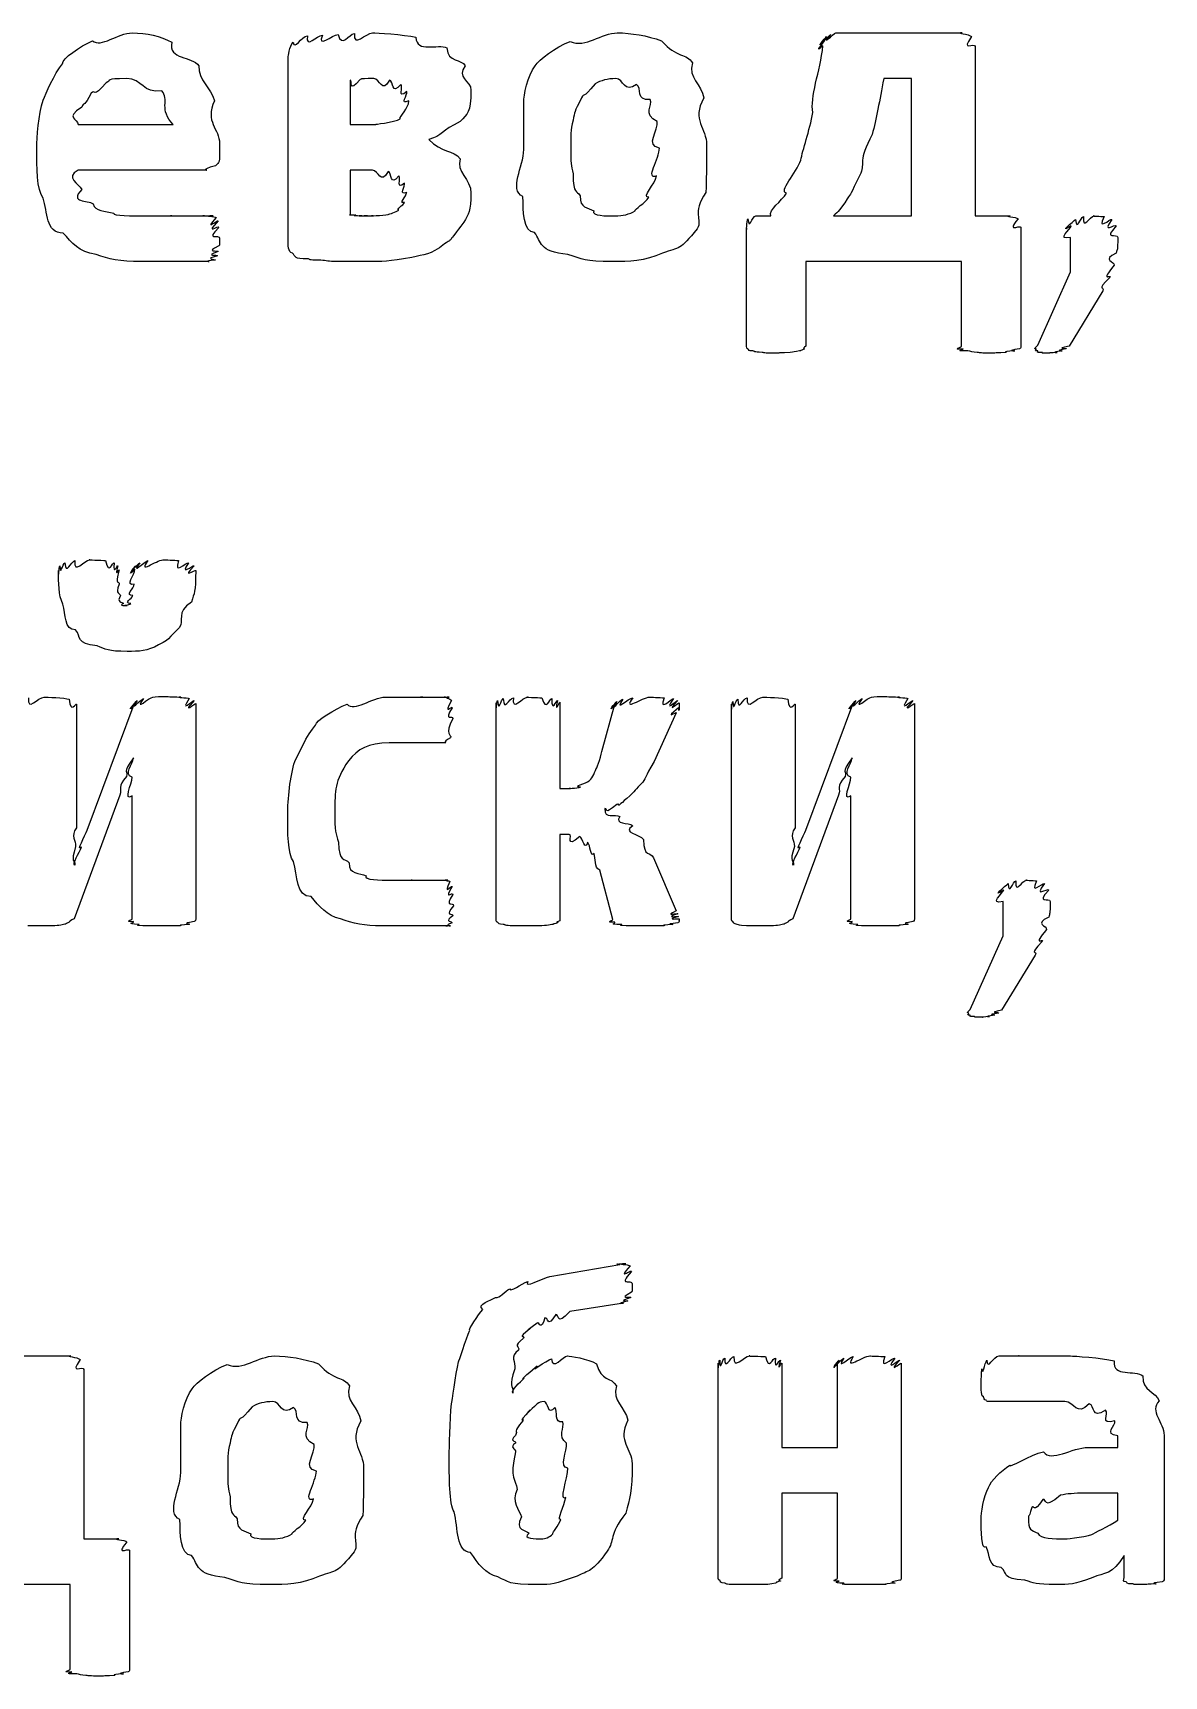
# Model space of a CAD drawing. Header units: millimetres. Extents: x 25 to 190, y 204 to 253.
# Drawn here: x 58.4 to 67.12, y 203.63 to 216.3 of the extents above; entities that cross this region are included whole.
import ezdxf

# ---------------------------------------------------------------- set-up
doc = ezdxf.new("R2010")
doc.units = ezdxf.units.MM
doc.layers.get('0').update_dxf_attribs({"linetype": 'CONTINUOUS'})

msp = doc.modelspace()

# ---------------------------------------------------------------- linework, layer by layer
at = {"color": 0}
for p, q in [((64.5915, 216.303), (65.5669, 216.303)), ((60.3663, 214.72), (60.3663, 216.12)), ((65.6664, 216.198), (65.6664, 214.891)), ((65.1757, 215.95), (64.9609, 215.95)), ((65.1757, 214.891), (65.1757, 215.95)), ((60.8461, 215.938), (60.8461, 215.597)), ((61.298, 215.779), (61.298, 215.779)), ((58.747, 215.597), (59.4801, 215.597)), ((60.8461, 215.597), (61.0443, 215.597)), ((59.8385, 215.448), (59.8385, 215.387)), ((63.2312, 215.415), (63.2312, 215.415)), ((63.5953, 215.437), (63.5953, 215.437)), ((59.7337, 215.244), (58.747, 215.244)), ((61.0168, 215.244), (60.8461, 215.244)), ((60.8461, 215.244), (60.8461, 214.902)), ((61.2814, 215.073), (61.2814, 215.073)), ((61.7774, 215.068), (61.7774, 215.068)), ((63.9741, 214.891), (64.0898, 214.891)), ((64.5749, 214.891), (65.1757, 214.891)), ((65.6664, 214.891), (65.9363, 214.891)), ((63.9025, 213.894), (63.9025, 214.798)), ((66.0192, 214.798), (66.0192, 213.894)), ((66.4023, 214.461), (66.4023, 214.726)), ((66.766, 214.726), (66.766, 214.726)), ((65.5616, 214.539), (64.3601, 214.539)), ((64.3601, 214.539), (64.3601, 213.888)), ((65.5616, 213.888), (65.5616, 214.539)), ((66.1487, 213.894), (66.4023, 214.461)), ((66.6503, 214.313), (66.391, 213.888)), ((59.654, 212.156), (59.654, 212.156)), ((61.9718, 209.46), (61.9718, 211.136)), ((62.4625, 211.142), (62.4625, 210.475)), ((58.7333, 211.125), (58.7333, 210.172)), ((58.8162, 210.155), (59.1799, 211.125)), ((59.654, 211.13), (59.654, 209.471)), ((62.7874, 210.761), (62.8869, 211.125)), ((63.3607, 211.059), (63.1899, 210.684)), ((63.7868, 209.471), (63.7868, 211.125)), ((64.2772, 211.125), (64.2772, 210.172)), ((64.3601, 210.155), (64.7238, 211.125)), ((65.1979, 211.13), (65.1979, 209.471)), ((59.0695, 210.425), (58.7167, 209.471)), ((59.1633, 209.471), (59.1633, 210.42)), ((62.4625, 210.475), (62.545, 210.475)), ((64.6134, 210.425), (64.2606, 209.471)), ((64.7072, 209.471), (64.7072, 210.42)), ((62.5341, 210.122), (62.4625, 210.122)), ((62.4625, 210.122), (62.4625, 209.455)), ((63.1843, 209.94), (63.3607, 209.532)), ((62.8703, 209.466), (62.7712, 209.846)), ((61.6423, 209.571), (61.6423, 209.571)), ((65.8813, 209.339), (65.8813, 209.604)), ((66.245, 209.604), (66.245, 209.604)), ((63.3829, 209.46), (63.3829, 209.46)), ((65.6276, 208.771), (65.8813, 209.339)), ((66.1293, 209.19), (65.8703, 208.766)), ((62.3866, 206.711), (62.9267, 206.805)), ((62.9543, 206.507), (62.5408, 206.441)), ((57.7162, 206.099), (58.692, 206.099)), ((58.7911, 205.995), (58.7911, 204.688)), ((63.6845, 204.391), (63.6845, 206.044)), ((64.1752, 206.044), (64.1752, 205.394)), ((64.6053, 205.394), (64.6053, 206.044)), ((65.0956, 206.044), (65.0956, 204.391)), ((66.766, 205.394), (66.766, 205.482)), ((67.1241, 205.487), (67.1241, 204.391)), ((64.1752, 205.394), (64.6053, 205.394)), ((66.5399, 205.394), (66.766, 205.394)), ((60.5854, 205.212), (60.5854, 205.212)), ((60.9494, 205.234), (60.9494, 205.234)), ((62.5242, 205.234), (62.5242, 205.234)), ((63.0206, 205.267), (63.0206, 205.267)), ((64.6053, 205.041), (64.1752, 205.041)), ((64.1752, 205.041), (64.1752, 204.385)), ((64.6053, 204.385), (64.6053, 205.041)), ((66.766, 205.041), (66.5289, 205.041)), ((66.766, 204.832), (66.766, 205.041)), ((58.7911, 204.688), (59.0613, 204.688)), ((59.1439, 204.595), (59.1439, 203.691)), ((66.8154, 204.391), (66.8154, 204.561)), ((58.6863, 204.336), (57.4848, 204.336)), ((58.6863, 203.685), (58.6863, 204.336))]:
    msp.add_line(p, q, dxfattribs=at)
for points in [[(58.626, 216.065), (58.6218, 216.104), (58.765, 216.201), (58.8574, 216.242)], [(58.8574, 216.242), (58.9234, 216.184), (59.0518, 216.303), (59.1661, 216.303)], [(59.1661, 216.303), (59.2723, 216.303), (59.3838, 216.277), (59.4692, 216.231)], [(59.4692, 216.231), (59.4416, 216.093), (59.6237, 216.126), (59.6787, 216.049)], [(60.3663, 216.12), (60.3663, 216.111), (60.3786, 216.204), (60.4051, 216.231)], [(60.4051, 216.231), (60.4174, 216.166), (60.4668, 216.276), (60.5151, 216.28)], [(60.5151, 216.28), (60.5014, 216.173), (60.5896, 216.286), (60.6309, 216.286)], [(60.6309, 216.286), (60.5825, 216.177), (60.7109, 216.291), (60.7522, 216.291)], [(60.7522, 216.291), (60.7811, 216.181), (60.8348, 216.297), (60.8789, 216.297)], [(60.8789, 216.297), (60.8693, 216.184), (60.9685, 216.303), (61.0168, 216.303)], [(61.0168, 216.303), (61.0457, 216.303), (61.2567, 216.291), (61.353, 216.269)], [(61.353, 216.269), (61.3544, 216.144), (61.5266, 216.222), (61.5901, 216.187)], [(62.2723, 216.049), (62.3051, 216.096), (62.4237, 216.192), (62.5422, 216.236)], [(62.5422, 216.236), (62.6607, 216.184), (62.7849, 216.303), (62.9059, 216.303)], [(62.9059, 216.303), (63.0135, 216.303), (63.1335, 216.282), (63.2478, 216.242)], [(63.2478, 216.242), (63.3635, 216.107), (63.4436, 216.148), (63.4848, 216.071)], [(64.4151, 215.69), (64.3901, 215.802), (64.4701, 216.005), (64.4924, 216.203)], [(64.4924, 216.203), (64.4165, 216.133), (64.4991, 216.231), (64.5033, 216.242)], [(64.5033, 216.242), (64.4232, 216.159), (64.5114, 216.267), (64.5199, 216.275)], [(64.5199, 216.275), (64.4426, 216.173), (64.5418, 216.287), (64.5527, 216.291)], [(64.5527, 216.291), (64.4645, 216.184), (64.5763, 216.303), (64.5915, 216.303)], [(65.5669, 216.303), (65.5119, 216.303), (65.6195, 216.293), (65.6389, 216.275)], [(65.6389, 216.275), (65.5479, 216.151), (65.6664, 216.233), (65.6664, 216.198)], [(61.5901, 216.187), (61.601, 216.071), (61.703, 216.104), (61.7333, 216.049)], [(58.4771, 215.784), (58.4962, 215.831), (58.5625, 215.988), (58.626, 216.065)], [(59.122, 215.95), (58.9485, 215.95), (59.0091, 215.938), (58.9622, 215.917)], [(59.3919, 215.856), (59.2459, 215.831), (59.2434, 215.95), (59.122, 215.95)], [(59.6787, 216.049), (59.6692, 215.938), (59.774, 215.881), (59.8001, 215.779)], [(61.0277, 215.95), (60.8873, 215.95), (60.9561, 215.947), (60.923, 215.944)], [(61.1491, 215.938), (61.0898, 215.831), (61.0747, 215.95), (61.0277, 215.95)], [(61.7333, 216.049), (61.6589, 215.961), (61.7774, 215.93), (61.7774, 215.862)], [(62.1841, 215.768), (62.1841, 215.82), (62.2131, 215.972), (62.2723, 216.049)], [(62.895, 215.95), (62.8304, 215.95), (62.7793, 215.936), (62.7352, 215.911)], [(63.0548, 215.906), (62.9557, 215.831), (62.9571, 215.95), (62.895, 215.95)], [(63.4848, 216.071), (63.4478, 215.956), (63.5579, 215.907), (63.573, 215.801)], [(64.9609, 215.95), (64.9305, 215.78), (64.9016, 215.637), (64.8727, 215.52)], [(58.8465, 215.839), (58.7939, 215.729), (58.7925, 215.773), (58.7745, 215.729)], [(58.9622, 215.917), (58.8574, 215.791), (58.8793, 215.872), (58.8465, 215.839)], [(59.4801, 215.597), (59.3672, 215.707), (59.454, 215.792), (59.3919, 215.856)], [(60.923, 215.944), (60.8252, 215.828), (60.8679, 215.941), (60.8461, 215.938)], [(61.2373, 215.906), (61.16, 215.817), (61.1851, 215.93), (61.1491, 215.938)], [(61.2814, 215.85), (61.2041, 215.787), (61.2592, 215.89), (61.2373, 215.906)], [(61.298, 215.779), (61.2221, 215.743), (61.2923, 215.828), (61.2814, 215.85)], [(61.7774, 215.862), (61.7774, 215.677), (61.7499, 215.685), (61.6948, 215.619)], [(62.7352, 215.911), (62.6276, 215.78), (62.6593, 215.848), (62.6304, 215.801)], [(63.1596, 215.79), (63.0439, 215.776), (63.0989, 215.879), (63.0548, 215.906)], [(58.4274, 215.415), (58.4274, 215.494), (58.444, 215.674), (58.4771, 215.784)], [(58.7745, 215.729), (58.6398, 215.644), (58.747, 215.644), (58.747, 215.597)], [(59.8001, 215.779), (59.72, 215.615), (59.8385, 215.565), (59.8385, 215.448)], [(61.2316, 215.641), (61.2221, 215.659), (61.298, 215.719), (61.298, 215.779)], [(62.1841, 215.404), (62.1841, 215.482), (62.1841, 215.658), (62.1841, 215.768)], [(62.6304, 215.801), (62.5697, 215.685), (62.5782, 215.696), (62.5644, 215.63)], [(63.2146, 215.619), (63.095, 215.677), (63.1843, 215.742), (63.1596, 215.79)], [(63.573, 215.801), (63.4767, 215.626), (63.5953, 215.572), (63.5953, 215.437)], [(61.0443, 215.597), (61.0168, 215.597), (61.1875, 215.611), (61.2316, 215.641)], [(61.6948, 215.619), (61.5488, 215.549), (61.5583, 215.51), (61.4521, 215.481)], [(62.5644, 215.63), (62.5436, 215.555), (62.5479, 215.499), (62.5479, 215.426)], [(63.2312, 215.415), (63.1169, 215.432), (63.2259, 215.555), (63.2146, 215.619)], [(64.3213, 215.321), (64.335, 215.398), (64.389, 215.547), (64.4151, 215.69)], [(61.4521, 215.481), (61.5488, 215.376), (61.6398, 215.405), (61.6948, 215.332)], [(64.8727, 215.52), (64.758, 215.31), (64.8173, 215.302), (64.7845, 215.222)], [(58.4771, 215.029), (58.4274, 215.092), (58.4274, 215.267), (58.4274, 215.415)], [(59.8385, 215.387), (59.8385, 215.288), (59.8276, 215.299), (59.8054, 215.277)], [(61.6948, 215.332), (61.6589, 215.233), (61.7774, 215.174), (61.7774, 215.068)], [(62.1785, 215.04), (62.0656, 215.097), (62.1841, 215.267), (62.1841, 215.404)], [(62.5479, 215.426), (62.5436, 215.291), (62.5531, 215.283), (62.5644, 215.217)], [(63.2093, 215.2), (63.1169, 215.163), (63.2312, 215.338), (63.2312, 215.415)], [(63.5953, 215.437), (63.5953, 215.24), (63.5924, 215.184), (63.5896, 215.073)], [(64.2112, 215.068), (64.1477, 215.079), (64.2881, 215.222), (64.3213, 215.321)], [(58.747, 215.244), (58.6398, 215.189), (58.7555, 215.139), (58.7745, 215.095)], [(59.8054, 215.277), (59.6759, 215.244), (59.7588, 215.244), (59.7337, 215.244)], [(61.1382, 215.233), (61.0828, 215.126), (61.0637, 215.244), (61.0168, 215.244)], [(61.2207, 215.2), (61.1491, 215.112), (61.171, 215.225), (61.1382, 215.233)], [(61.2648, 215.145), (61.1932, 215.082), (61.2429, 215.185), (61.2207, 215.2)], [(62.5644, 215.217), (62.5658, 215.046), (62.5934, 215.097), (62.6195, 215.046)], [(63.1486, 215.035), (63.0908, 215.035), (63.1984, 215.137), (63.2093, 215.2)], [(64.7845, 215.222), (64.692, 215.03), (64.7153, 215.074), (64.6797, 215.024)], [(58.7745, 215.095), (58.6768, 214.986), (58.8215, 215.018), (58.8627, 214.985)], [(61.2814, 215.073), (61.2112, 215.041), (61.2757, 215.126), (61.2648, 215.145)], [(61.2648, 214.996), (61.2112, 214.982), (61.2814, 215.043), (61.2814, 215.073)], [(61.7774, 215.068), (61.7774, 214.924), (61.7583, 214.908), (61.7224, 214.842)], [(63.5896, 215.073), (63.4739, 214.905), (63.5674, 214.872), (63.5233, 214.792)], [(64.0898, 214.891), (64.0704, 214.942), (64.1738, 215.001), (64.2112, 215.068)], [(58.6313, 214.759), (58.4962, 214.759), (58.5128, 214.922), (58.4771, 215.029)], [(58.8627, 214.985), (58.8754, 214.924), (58.9566, 214.931), (59.0229, 214.913)], [(61.1382, 214.902), (61.1491, 214.905), (61.1988, 214.92), (61.2207, 214.936)], [(61.2207, 214.936), (61.1932, 214.938), (61.2567, 214.974), (61.2648, 214.996)], [(62.2667, 214.764), (62.1799, 214.766), (62.1785, 214.933), (62.1785, 215.04)], [(62.6195, 215.046), (62.6166, 214.946), (62.6801, 214.959), (62.7242, 214.93)], [(63.0439, 214.93), (63.0357, 214.942), (63.1225, 214.991), (63.1486, 215.035)], [(64.6797, 215.024), (64.6218, 214.931), (64.6105, 214.931), (64.5749, 214.891)], [(59.0229, 214.913), (59.0077, 214.891), (59.1689, 214.891), (59.2653, 214.891)], [(59.2653, 214.891), (59.2984, 214.891), (59.4099, 214.891), (59.4692, 214.891)], [(59.4692, 214.891), (59.4155, 214.891), (59.5768, 214.891), (59.618, 214.891)], [(59.618, 214.891), (59.618, 214.891), (59.6967, 214.891), (59.7228, 214.891)], [(59.7228, 214.891), (59.6731, 214.891), (59.774, 214.891), (59.7888, 214.891)], [(59.7888, 214.891), (59.6981, 214.891), (59.8068, 214.887), (59.811, 214.88)], [(59.811, 214.88), (59.709, 214.762), (59.8234, 214.866), (59.8276, 214.853)], [(59.8276, 214.853), (59.7172, 214.737), (59.8329, 214.825), (59.8329, 214.803)], [(60.8461, 214.902), (60.8182, 214.898), (60.875, 214.9), (60.8902, 214.897)], [(60.8902, 214.897), (60.8471, 214.894), (60.9191, 214.894), (60.9342, 214.891)], [(60.9342, 214.891), (60.8764, 214.891), (60.9632, 214.891), (60.9783, 214.891)], [(60.9783, 214.891), (60.9064, 214.891), (61.0073, 214.891), (61.0224, 214.891)], [(61.0224, 214.891), (60.9646, 214.891), (61.105, 214.894), (61.1382, 214.902)], [(61.7224, 214.842), (61.5901, 214.673), (61.6398, 214.72), (61.5735, 214.676)], [(62.7242, 214.93), (62.7048, 214.891), (62.8234, 214.891), (62.8897, 214.891)], [(62.8897, 214.891), (62.9476, 214.891), (62.9998, 214.904), (63.0439, 214.93)], [(63.9025, 214.798), (63.9025, 214.748), (63.905, 214.858), (63.9135, 214.869)], [(63.9135, 214.869), (63.9202, 214.773), (63.9438, 214.891), (63.9741, 214.891)], [(65.9363, 214.891), (65.8756, 214.891), (65.986, 214.883), (65.997, 214.869)], [(65.997, 214.869), (65.9007, 214.748), (66.0192, 214.834), (66.0192, 214.798)], [(66.4023, 214.726), (66.2876, 214.7), (66.4034, 214.792), (66.4076, 214.814)], [(66.4076, 214.814), (66.2989, 214.744), (66.4256, 214.853), (66.4408, 214.864)], [(66.4408, 214.864), (66.4489, 214.766), (66.4792, 214.882), (66.5014, 214.886)], [(66.5014, 214.886), (66.493, 214.773), (66.5508, 214.891), (66.584, 214.891)], [(66.584, 214.891), (66.5565, 214.891), (66.639, 214.889), (66.6612, 214.886)], [(66.6612, 214.886), (66.6034, 214.766), (66.7067, 214.875), (66.7219, 214.864)], [(66.7219, 214.864), (66.6337, 214.744), (66.7466, 214.836), (66.7551, 214.814)], [(66.7551, 214.814), (66.6475, 214.7), (66.766, 214.762), (66.766, 214.726)], [(58.885, 214.594), (58.7498, 214.612), (58.7005, 214.685), (58.6313, 214.759)], [(59.8329, 214.803), (59.72, 214.693), (59.8385, 214.753), (59.8385, 214.72)], [(59.8385, 214.72), (59.8385, 214.638), (59.8357, 214.678), (59.8329, 214.66)], [(60.3994, 214.605), (60.3663, 214.607), (60.3663, 214.668), (60.3663, 214.72)], [(62.5256, 214.594), (62.297, 214.616), (62.3245, 214.69), (62.2667, 214.764)], [(63.5233, 214.792), (63.3857, 214.627), (63.3885, 214.649), (63.2534, 214.605)], [(66.766, 214.726), (66.766, 214.618), (66.7618, 214.641), (66.7551, 214.605)], [(59.2321, 214.539), (59.067, 214.539), (58.9841, 214.556), (58.885, 214.594)], [(59.8219, 214.583), (59.7062, 214.556), (59.8124, 214.561), (59.8054, 214.55)], [(59.8276, 214.616), (59.7133, 214.579), (59.8248, 214.594), (59.8219, 214.583)], [(59.8329, 214.66), (59.7172, 214.605), (59.8304, 214.629), (59.8276, 214.616)], [(60.5151, 214.561), (60.4132, 214.556), (60.4241, 214.579), (60.3994, 214.605)], [(60.6199, 214.55), (60.5014, 214.55), (60.5511, 214.556), (60.5151, 214.561)], [(61.3198, 214.571), (61.1382, 214.539), (61.1022, 214.539), (60.9671, 214.539)], [(61.5735, 214.676), (61.4578, 214.585), (61.4218, 214.596), (61.3198, 214.571)], [(62.8731, 214.539), (62.647, 214.539), (62.6428, 214.556), (62.5256, 214.594)], [(63.2534, 214.605), (63.1169, 214.539), (62.9941, 214.539), (62.8731, 214.539)], [(66.7551, 214.605), (66.6365, 214.55), (66.7452, 214.54), (66.7385, 214.511)], [(59.4473, 214.539), (59.2762, 214.539), (59.3094, 214.539), (59.2321, 214.539)], [(59.6237, 214.539), (59.5256, 214.539), (59.5133, 214.539), (59.4473, 214.539)], [(59.7503, 214.539), (59.629, 214.539), (59.6745, 214.539), (59.6237, 214.539)], [(59.8054, 214.55), (59.6953, 214.539), (59.7835, 214.539), (59.7503, 214.539)], [(60.73, 214.539), (60.6887, 214.541), (60.6559, 214.545), (60.6199, 214.55)], [(60.8461, 214.539), (60.766, 214.539), (60.7702, 214.539), (60.73, 214.539)], [(60.9671, 214.539), (60.8432, 214.539), (60.8859, 214.539), (60.8461, 214.539)], [(66.7385, 214.511), (66.6228, 214.37), (66.7191, 214.448), (66.7053, 214.417)], [(66.7053, 214.417), (66.5925, 214.307), (66.6722, 214.35), (66.6503, 214.313)], [(63.9135, 213.866), (63.9025, 213.863), (63.9025, 213.882), (63.9025, 213.894)], [(63.9519, 213.85), (63.9163, 213.848), (63.9202, 213.859), (63.9135, 213.866)], [(64.0235, 213.838), (63.9533, 213.841), (63.9699, 213.847), (63.9519, 213.85)], [(64.1396, 213.833), (64.0126, 213.833), (64.0524, 213.836), (64.0235, 213.838)], [(64.2387, 213.838), (64.1008, 213.833), (64.1794, 213.833), (64.1396, 213.833)], [(64.3103, 213.85), (64.2729, 213.841), (64.2676, 213.843), (64.2387, 213.838)], [(64.3488, 213.866), (64.3103, 213.848), (64.3283, 213.854), (64.3103, 213.85)], [(64.3601, 213.888), (64.3241, 213.859), (64.3558, 213.87), (64.3488, 213.866)], [(65.5726, 213.866), (65.4787, 213.859), (65.5616, 213.877), (65.5616, 213.888)], [(65.611, 213.85), (65.4925, 213.848), (65.5796, 213.859), (65.5726, 213.866)], [(65.683, 213.838), (65.647, 213.841), (65.629, 213.847), (65.611, 213.85)], [(65.7874, 213.833), (65.7063, 213.833), (65.7119, 213.836), (65.683, 213.838)], [(65.8978, 213.838), (65.7902, 213.833), (65.8315, 213.833), (65.7874, 213.833)], [(65.9694, 213.85), (65.8495, 213.841), (65.9268, 213.843), (65.8978, 213.838)], [(66.0079, 213.866), (65.8869, 213.848), (65.9874, 213.854), (65.9694, 213.85)], [(66.0192, 213.894), (66.0192, 213.863), (66.015, 213.874), (66.0079, 213.866)], [(66.1377, 213.866), (66.1113, 213.863), (66.1402, 213.882), (66.1487, 213.894)], [(66.1487, 213.85), (66.1155, 213.848), (66.1402, 213.859), (66.1377, 213.866)], [(66.1818, 213.838), (66.1264, 213.837), (66.1554, 213.843), (66.1487, 213.85)], [(66.2368, 213.833), (66.1554, 213.833), (66.1956, 213.836), (66.1818, 213.838)], [(66.2975, 213.838), (66.2037, 213.833), (66.2615, 213.833), (66.2368, 213.833)], [(66.336, 213.85), (66.2326, 213.837), (66.3113, 213.838), (66.2975, 213.838)], [(66.3691, 213.866), (66.2587, 213.848), (66.3497, 213.854), (66.336, 213.85)], [(66.391, 213.888), (66.2725, 213.863), (66.3758, 213.874), (66.3691, 213.866)], [(58.5957, 212.156), (58.5957, 212.08), (58.5982, 212.183), (58.6066, 212.194)], [(58.6285, 211.897), (58.5957, 211.97), (58.5957, 212.059), (58.5957, 212.156)], [(58.6066, 212.194), (58.6094, 212.102), (58.626, 212.212), (58.6451, 212.217)], [(58.6451, 212.217), (58.6507, 212.113), (58.692, 212.229), (58.7223, 212.233)], [(58.7223, 212.233), (58.7128, 212.12), (58.7939, 212.239), (58.838, 212.239)], [(58.838, 212.239), (58.8077, 212.239), (58.9291, 212.236), (58.9594, 212.233)], [(58.9594, 212.233), (58.9841, 212.113), (59.0102, 212.223), (59.0254, 212.217)], [(59.0254, 212.217), (59.0144, 212.102), (59.049, 212.205), (59.0532, 212.194)], [(59.0532, 212.194), (59.0254, 212.084), (59.0642, 212.175), (59.0642, 212.161)], [(59.0642, 212.161), (59.0254, 212.029), (59.0642, 212.084), (59.0642, 212.051)], [(59.1855, 212.167), (59.1054, 212.084), (59.1866, 212.186), (59.1908, 212.194)], [(59.1799, 212.051), (59.1054, 212.032), (59.1855, 212.126), (59.1855, 212.167)], [(59.1908, 212.194), (59.1164, 212.102), (59.2088, 212.212), (59.224, 212.217)], [(59.224, 212.217), (59.1467, 212.113), (59.2586, 212.229), (59.2847, 212.233)], [(59.2847, 212.233), (59.2018, 212.12), (59.352, 212.239), (59.4004, 212.239)], [(59.4004, 212.239), (59.4184, 212.239), (59.4914, 212.236), (59.5217, 212.233)], [(59.5217, 212.233), (59.4801, 212.113), (59.5796, 212.223), (59.5986, 212.217)], [(59.5986, 212.217), (59.5217, 212.102), (59.6346, 212.205), (59.6427, 212.194)], [(59.6427, 212.194), (59.5355, 212.08), (59.654, 212.17), (59.654, 212.156)], [(59.654, 212.156), (59.654, 211.981), (59.6427, 211.991), (59.6209, 211.913)], [(59.0642, 212.051), (59.0282, 211.963), (59.0709, 211.988), (59.0751, 211.963)], [(59.1689, 211.963), (59.1026, 211.963), (59.1799, 212.018), (59.1799, 212.051)], [(58.728, 211.698), (58.6398, 211.698), (58.6507, 211.82), (58.6285, 211.897)], [(59.0751, 211.963), (59.0391, 211.91), (59.0889, 211.916), (59.0973, 211.902)], [(59.0973, 211.902), (59.0543, 211.886), (59.1136, 211.886), (59.1249, 211.886)], [(59.1249, 211.886), (59.0765, 211.886), (59.1439, 211.891), (59.1524, 211.902)], [(59.1524, 211.902), (59.0917, 211.91), (59.1647, 211.937), (59.1689, 211.963)], [(59.6209, 211.913), (59.4953, 211.831), (59.5711, 211.773), (59.527, 211.715)], [(58.8931, 211.577), (58.728, 211.591), (58.7721, 211.646), (58.728, 211.698)], [(59.527, 211.715), (59.4113, 211.599), (59.4335, 211.616), (59.3672, 211.583)], [(59.1249, 211.533), (58.9774, 211.533), (58.9594, 211.547), (58.8931, 211.577)], [(59.3672, 211.583), (59.279, 211.533), (59.2197, 211.533), (59.1249, 211.533)], [(58.3639, 211.175), (58.3558, 211.062), (58.4369, 211.18), (58.4853, 211.18)], [(58.4853, 211.18), (58.499, 211.18), (58.6451, 211.175), (58.6782, 211.164)], [(58.6782, 211.164), (58.6863, 211.044), (58.7333, 211.143), (58.7333, 211.125)], [(59.1799, 211.125), (59.1054, 211.037), (59.1908, 211.145), (59.2018, 211.153)], [(59.2018, 211.153), (59.1316, 211.051), (59.2321, 211.165), (59.2515, 211.169)], [(59.2515, 211.169), (59.1714, 211.062), (59.297, 211.18), (59.3231, 211.18)], [(59.3231, 211.18), (59.3411, 211.183), (59.3838, 211.186), (59.4279, 211.186)], [(59.4279, 211.186), (59.4293, 211.183), (59.508, 211.183), (59.5383, 211.18)], [(59.5383, 211.18), (59.4886, 211.18), (59.5891, 211.176), (59.6043, 211.169)], [(59.6043, 211.169), (59.5217, 211.051), (59.6346, 211.16), (59.6427, 211.153)], [(59.6427, 211.153), (59.5355, 211.037), (59.654, 211.138), (59.654, 211.13)], [(60.821, 211.125), (60.8774, 211.062), (61.0112, 211.18), (61.1188, 211.18)], [(61.1188, 211.18), (61.1533, 211.18), (61.2193, 211.18), (61.2676, 211.18)], [(61.2676, 211.18), (61.2525, 211.18), (61.3639, 211.18), (61.4056, 211.18)], [(61.4056, 211.18), (61.3336, 211.18), (61.4825, 211.18), (61.5156, 211.18)], [(61.5156, 211.18), (61.517, 211.18), (61.5707, 211.18), (61.5819, 211.18)], [(61.5819, 211.18), (61.5431, 211.18), (61.6052, 211.18), (61.6095, 211.18)], [(61.6095, 211.18), (61.5541, 211.18), (61.6218, 211.171), (61.626, 211.153)], [(61.626, 211.153), (61.5611, 211.028), (61.6313, 211.12), (61.6313, 211.098)], [(61.9718, 211.136), (61.9718, 211.04), (61.9746, 211.148), (61.9827, 211.153)], [(61.9827, 211.153), (61.9898, 211.051), (62.0078, 211.165), (62.0268, 211.169)], [(62.0268, 211.169), (62.0296, 211.059), (62.0737, 211.175), (62.1041, 211.175)], [(62.1041, 211.175), (62.0931, 211.062), (62.1729, 211.18), (62.2141, 211.18)], [(62.2141, 211.18), (62.1771, 211.18), (62.2942, 211.177), (62.3245, 211.175)], [(62.3245, 211.175), (62.3577, 211.059), (62.3824, 211.172), (62.4018, 211.169)], [(62.4018, 211.169), (62.3976, 211.051), (62.4374, 211.16), (62.4459, 211.153)], [(62.4459, 211.153), (62.4156, 211.04), (62.4625, 211.145), (62.4625, 211.142)], [(62.8869, 211.125), (62.8167, 211.037), (62.8922, 211.143), (62.9035, 211.147)], [(62.9035, 211.147), (62.8385, 211.048), (62.9281, 211.16), (62.9476, 211.164)], [(62.9476, 211.164), (62.8784, 211.059), (62.9941, 211.175), (63.0245, 211.175)], [(63.0245, 211.175), (62.9419, 211.062), (63.1017, 211.18), (63.1567, 211.18)], [(63.1567, 211.18), (63.1582, 211.18), (63.2368, 211.177), (63.2672, 211.175)], [(63.2672, 211.175), (63.2202, 211.059), (63.3236, 211.172), (63.3388, 211.169)], [(63.3388, 211.169), (63.2534, 211.051), (63.3677, 211.16), (63.3719, 211.153)], [(63.3719, 211.153), (63.2643, 211.04), (63.3829, 211.143), (63.3829, 211.136)], [(63.3829, 211.136), (63.3829, 211.022), (63.3801, 211.111), (63.3772, 211.098)], [(63.7868, 211.125), (63.7868, 211.033), (63.7893, 211.139), (63.7977, 211.147)], [(63.7977, 211.147), (63.8006, 211.048), (63.8168, 211.16), (63.8362, 211.164)], [(63.8362, 211.164), (63.8376, 211.059), (63.8775, 211.175), (63.9078, 211.175)], [(63.9078, 211.175), (63.8997, 211.062), (63.9808, 211.18), (64.0292, 211.18)], [(64.0292, 211.18), (64.0429, 211.18), (64.189, 211.175), (64.2221, 211.164)], [(64.2221, 211.164), (64.2303, 211.044), (64.2772, 211.143), (64.2772, 211.125)], [(64.7238, 211.125), (64.6493, 211.037), (64.7347, 211.145), (64.7457, 211.153)], [(64.7457, 211.153), (64.6755, 211.051), (64.776, 211.165), (64.7954, 211.169)], [(64.7954, 211.169), (64.7153, 211.062), (64.8409, 211.18), (64.867, 211.18)], [(64.867, 211.18), (64.885, 211.183), (64.9277, 211.186), (64.9718, 211.186)], [(64.9718, 211.186), (64.9732, 211.183), (65.0515, 211.183), (65.0819, 211.18)], [(65.0819, 211.18), (65.0325, 211.18), (65.133, 211.176), (65.1482, 211.169)], [(65.1482, 211.169), (65.0656, 211.051), (65.1785, 211.16), (65.1866, 211.153)], [(65.1866, 211.153), (65.0794, 211.037), (65.1979, 211.138), (65.1979, 211.13)], [(60.5786, 210.965), (60.5758, 210.993), (60.7289, 211.092), (60.821, 211.125)], [(61.6313, 211.098), (61.5654, 210.984), (61.637, 211.048), (61.637, 211.015)], [(61.637, 211.015), (61.5654, 210.882), (61.6313, 210.895), (61.6204, 210.866)], [(63.3772, 211.098), (63.2576, 210.996), (63.3677, 211.073), (63.3607, 211.059)], [(60.4188, 210.684), (60.4407, 210.728), (60.5123, 210.891), (60.5786, 210.965)], [(61.1463, 210.827), (60.9836, 210.827), (60.9053, 210.78), (60.8323, 210.689)], [(61.3174, 210.827), (61.1861, 210.827), (61.2126, 210.827), (61.1463, 210.827)], [(61.4384, 210.827), (61.3999, 210.827), (61.3639, 210.827), (61.3174, 210.827)], [(61.5266, 210.827), (61.4687, 210.827), (61.4743, 210.827), (61.4384, 210.827)], [(61.5819, 210.827), (61.5128, 210.827), (61.5488, 210.827), (61.5266, 210.827)], [(61.6204, 210.866), (61.5431, 210.827), (61.5957, 210.827), (61.5819, 210.827)], [(62.7433, 210.629), (62.7394, 210.614), (62.7765, 210.709), (62.7874, 210.761)], [(59.1742, 210.712), (59.0808, 210.585), (59.1372, 210.615), (59.1192, 210.568)], [(59.1633, 210.563), (59.0945, 210.585), (59.1704, 210.663), (59.1742, 210.712)], [(60.3635, 210.276), (60.3635, 210.386), (60.3814, 210.574), (60.4188, 210.684)], [(60.8323, 210.689), (60.7233, 210.526), (60.7275, 210.465), (60.7275, 210.293)], [(62.6883, 210.535), (62.7063, 210.541), (62.7285, 210.592), (62.7433, 210.629)], [(63.1899, 210.684), (63.1102, 210.552), (63.1349, 210.568), (63.1017, 210.524)], [(64.7181, 210.712), (64.6247, 210.585), (64.6811, 210.615), (64.6631, 210.568)], [(64.7072, 210.563), (64.6384, 210.585), (64.7139, 210.663), (64.7181, 210.712)], [(59.1192, 210.568), (59.0476, 210.488), (59.0875, 210.472), (59.0695, 210.425)], [(59.1633, 210.42), (59.0917, 210.367), (59.1633, 210.514), (59.1633, 210.563)], [(62.6223, 210.486), (62.5479, 210.493), (62.6692, 210.513), (62.6883, 210.535)], [(63.1017, 210.524), (63.0439, 210.467), (63.0357, 210.449), (63.0026, 210.42)], [(64.6631, 210.568), (64.5915, 210.488), (64.6314, 210.472), (64.6134, 210.425)], [(64.7072, 210.42), (64.6356, 210.367), (64.7072, 210.514), (64.7072, 210.563)], [(62.545, 210.475), (62.5009, 210.475), (62.6001, 210.477), (62.6223, 210.486)], [(63.0026, 210.42), (62.8646, 210.294), (62.9391, 210.371), (62.9035, 210.353)], [(60.4075, 209.912), (60.3635, 209.97), (60.3635, 210.14), (60.3635, 210.276)], [(60.7275, 210.293), (60.7233, 210.147), (60.7356, 210.128), (60.755, 210.061)], [(62.9035, 210.353), (62.7944, 210.261), (62.8385, 210.327), (62.8096, 210.32)], [(62.8096, 210.32), (62.8054, 210.235), (62.8883, 210.282), (62.9253, 210.26)], [(62.9253, 210.26), (62.8784, 210.195), (62.9941, 210.217), (63.0245, 210.188)], [(58.7333, 210.172), (58.6863, 210.107), (58.7304, 210.075), (58.728, 210.028)], [(58.7721, 210.023), (58.728, 209.981), (58.801, 210.111), (58.8162, 210.155)], [(62.6166, 210.105), (62.4967, 210.003), (62.5669, 210.122), (62.5341, 210.122)], [(63.0245, 210.188), (62.9377, 210.136), (63.0813, 210.123), (63.1074, 210.083)], [(64.2772, 210.172), (64.2303, 210.107), (64.2744, 210.075), (64.2719, 210.028)], [(64.316, 210.023), (64.2719, 209.981), (64.3449, 210.111), (64.3601, 210.155)], [(58.728, 210.028), (58.6839, 209.893), (58.7252, 209.932), (58.7223, 209.885)], [(58.7223, 209.885), (58.6976, 209.893), (58.7569, 209.979), (58.7721, 210.023)], [(60.755, 210.061), (60.7603, 209.901), (60.8005, 209.945), (60.8376, 209.901)], [(62.6773, 210.061), (62.6579, 209.985), (62.6389, 210.097), (62.6166, 210.105)], [(62.7271, 209.973), (62.6992, 209.941), (62.6992, 210.039), (62.6773, 210.061)], [(63.1074, 210.083), (63.1102, 209.937), (63.1624, 209.995), (63.1843, 209.94)], [(64.2719, 210.028), (64.2278, 209.893), (64.2691, 209.932), (64.2662, 209.885)], [(64.2662, 209.885), (64.2415, 209.893), (64.3008, 209.979), (64.316, 210.023)], [(60.5455, 209.642), (60.4255, 209.64), (60.4407, 209.805), (60.4075, 209.912)], [(60.8376, 209.901), (60.8334, 209.813), (60.9177, 209.824), (60.9699, 209.802)], [(62.7712, 209.846), (62.7242, 209.868), (62.7408, 209.936), (62.7271, 209.973)], [(60.9699, 209.802), (60.9395, 209.769), (61.0856, 209.769), (61.1519, 209.769)], [(61.1519, 209.769), (61.1904, 209.769), (61.2743, 209.769), (61.3227, 209.769)], [(61.3227, 209.769), (61.2856, 209.769), (61.4123, 209.769), (61.4497, 209.769)], [(61.4497, 209.769), (61.4772, 209.769), (61.5156, 209.769), (61.5379, 209.769)], [(61.5379, 209.769), (61.5237, 209.769), (61.583, 209.769), (61.5982, 209.769)], [(61.5982, 209.769), (61.546, 209.769), (61.6109, 209.765), (61.6148, 209.758)], [(61.6148, 209.758), (61.5569, 209.637), (61.6271, 209.737), (61.6313, 209.719)], [(65.8869, 209.692), (65.7779, 209.622), (65.9045, 209.731), (65.9197, 209.742)], [(65.9197, 209.742), (65.9282, 209.644), (65.9585, 209.76), (65.9804, 209.763)], [(65.9804, 209.763), (65.9723, 209.651), (66.0301, 209.769), (66.0633, 209.769)], [(66.0633, 209.769), (66.0358, 209.769), (66.1183, 209.766), (66.1402, 209.763)], [(66.1402, 209.763), (66.0823, 209.644), (66.1857, 209.752), (66.2009, 209.742)], [(66.2009, 209.742), (66.1127, 209.622), (66.2259, 209.714), (66.234, 209.692)], [(60.7716, 209.471), (60.664, 209.494), (60.6076, 209.568), (60.5455, 209.642)], [(61.6313, 209.719), (61.5654, 209.604), (61.637, 209.684), (61.637, 209.659)], [(61.637, 209.659), (61.5678, 209.551), (61.6423, 209.604), (61.6423, 209.571)], [(65.8813, 209.604), (65.7669, 209.578), (65.8827, 209.67), (65.8869, 209.692)], [(66.234, 209.692), (66.1264, 209.578), (66.245, 209.64), (66.245, 209.604)], [(61.637, 209.494), (61.5654, 209.445), (61.6342, 209.452), (61.6313, 209.439)], [(61.6423, 209.571), (61.5678, 209.489), (61.6398, 209.515), (61.637, 209.494)], [(63.3607, 209.532), (63.2576, 209.485), (63.3719, 209.517), (63.3719, 209.51)], [(63.3719, 209.51), (63.2615, 209.471), (63.3772, 209.495), (63.3772, 209.488)], [(63.3772, 209.488), (63.2643, 209.456), (63.3829, 209.474), (63.3829, 209.471)], [(66.245, 209.604), (66.245, 209.496), (66.2411, 209.518), (66.234, 209.483)], [(58.4687, 209.416), (58.3487, 209.416), (58.3875, 209.416), (58.3586, 209.416)], [(58.5682, 209.416), (58.4331, 209.416), (58.5089, 209.416), (58.4687, 209.416)], [(58.6341, 209.427), (58.6024, 209.419), (58.5929, 209.419), (58.5682, 209.416)], [(58.6782, 209.444), (58.6398, 209.427), (58.6521, 209.43), (58.6341, 209.427)], [(58.7167, 209.471), (58.6617, 209.441), (58.6892, 209.451), (58.6782, 209.444)], [(59.1742, 209.449), (59.0917, 209.445), (59.1633, 209.463), (59.1633, 209.471)], [(59.213, 209.427), (59.1054, 209.43), (59.1813, 209.441), (59.1742, 209.449)], [(59.2899, 209.416), (59.1467, 209.419), (59.2349, 209.423), (59.213, 209.427)], [(59.4113, 209.416), (59.3259, 209.416), (59.3231, 209.416), (59.2899, 209.416)], [(59.527, 209.416), (59.4222, 209.416), (59.4582, 209.416), (59.4113, 209.416)], [(59.6043, 209.427), (59.4843, 209.419), (59.5602, 209.419), (59.527, 209.416)], [(59.6427, 209.449), (59.5217, 209.43), (59.6223, 209.434), (59.6043, 209.427)], [(59.654, 209.471), (59.654, 209.445), (59.6498, 209.456), (59.6427, 209.449)], [(61.0856, 209.416), (60.9618, 209.416), (60.8623, 209.434), (60.7716, 209.471)], [(61.2454, 209.416), (61.1353, 209.416), (61.141, 209.416), (61.0856, 209.416)], [(61.3943, 209.416), (61.2415, 209.416), (61.3008, 209.416), (61.2454, 209.416)], [(61.5156, 209.416), (61.4507, 209.416), (61.4412, 209.416), (61.3943, 209.416)], [(61.5929, 209.416), (61.5213, 209.416), (61.5516, 209.416), (61.5156, 209.416)], [(61.6204, 209.416), (61.5502, 209.416), (61.6066, 209.416), (61.5929, 209.416)], [(61.6313, 209.439), (61.5611, 209.416), (61.6271, 209.416), (61.6204, 209.416)], [(61.9827, 209.444), (61.9718, 209.441), (61.9718, 209.456), (61.9718, 209.46)], [(62.0268, 209.427), (61.9898, 209.427), (61.9936, 209.436), (61.9827, 209.444)], [(62.1041, 209.416), (62.0296, 209.419), (62.049, 209.423), (62.0268, 209.427)], [(62.2141, 209.416), (62.0931, 209.416), (62.1372, 209.416), (62.1041, 209.416)], [(62.3245, 209.416), (62.2942, 209.416), (62.2582, 209.416), (62.2141, 209.416)], [(62.4018, 209.427), (62.3577, 209.419), (62.3577, 209.419), (62.3245, 209.416)], [(62.4459, 209.439), (62.3976, 209.427), (62.4237, 209.43), (62.4018, 209.427)], [(62.4625, 209.455), (62.4156, 209.439), (62.4568, 209.445), (62.4459, 209.439)], [(62.8869, 209.444), (62.8054, 209.441), (62.8703, 209.458), (62.8703, 209.466)], [(62.9363, 209.427), (62.8276, 209.427), (62.8978, 209.436), (62.8869, 209.444)], [(63.0192, 209.416), (62.8717, 209.419), (62.9585, 209.423), (62.9363, 209.427)], [(63.1515, 209.416), (63.0548, 209.416), (63.052, 209.416), (63.0192, 209.416)], [(63.2615, 209.416), (63.1543, 209.416), (63.1956, 209.416), (63.1515, 209.416)], [(63.3331, 209.427), (63.2135, 209.419), (63.2905, 209.419), (63.2615, 209.416)], [(63.3719, 209.439), (63.2506, 209.427), (63.3511, 209.43), (63.3331, 209.427)], [(63.3829, 209.46), (63.3829, 209.439), (63.3786, 209.445), (63.3719, 209.439)], [(63.3829, 209.471), (63.3829, 209.449), (63.3829, 209.463), (63.3829, 209.46)], [(63.7977, 209.449), (63.7868, 209.445), (63.7868, 209.463), (63.7868, 209.471)], [(63.8309, 209.427), (63.8006, 209.43), (63.8044, 209.441), (63.7977, 209.449)], [(63.9025, 209.416), (63.8334, 209.419), (63.8485, 209.423), (63.8309, 209.427)], [(64.0126, 209.416), (63.8926, 209.416), (63.9315, 209.416), (63.9025, 209.416)], [(64.1117, 209.416), (63.977, 209.416), (64.0524, 209.416), (64.0126, 209.416)], [(64.178, 209.427), (64.1463, 209.419), (64.1368, 209.419), (64.1117, 209.416)], [(64.2221, 209.444), (64.1837, 209.427), (64.196, 209.43), (64.178, 209.427)], [(64.2606, 209.471), (64.2056, 209.441), (64.2331, 209.451), (64.2221, 209.444)], [(64.7181, 209.449), (64.6356, 209.445), (64.7072, 209.463), (64.7072, 209.471)], [(64.7569, 209.427), (64.6493, 209.43), (64.7252, 209.441), (64.7181, 209.449)], [(64.8339, 209.416), (64.6906, 209.419), (64.7788, 209.423), (64.7569, 209.427)], [(64.9552, 209.416), (64.8698, 209.416), (64.867, 209.416), (64.8339, 209.416)], [(65.0709, 209.416), (64.9661, 209.416), (65.0021, 209.416), (64.9552, 209.416)], [(65.1482, 209.427), (65.0282, 209.419), (65.1041, 209.419), (65.0709, 209.416)], [(65.1866, 209.449), (65.0656, 209.43), (65.1662, 209.434), (65.1482, 209.427)], [(65.1979, 209.471), (65.1979, 209.445), (65.1937, 209.456), (65.1866, 209.449)], [(66.2174, 209.389), (66.1017, 209.248), (66.198, 209.325), (66.1843, 209.295)], [(66.234, 209.483), (66.1155, 209.427), (66.2245, 209.418), (66.2174, 209.389)], [(66.1843, 209.295), (66.0714, 209.185), (66.1515, 209.228), (66.1293, 209.19)], [(65.6167, 208.744), (65.5906, 208.741), (65.6195, 208.76), (65.6276, 208.771)], [(65.6276, 208.727), (65.5948, 208.726), (65.6195, 208.737), (65.6167, 208.744)], [(65.6608, 208.716), (65.6057, 208.715), (65.6347, 208.72), (65.6276, 208.727)], [(65.8153, 208.727), (65.7119, 208.715), (65.7902, 208.716), (65.7765, 208.716)], [(65.8481, 208.744), (65.738, 208.726), (65.829, 208.732), (65.8153, 208.727)], [(65.8703, 208.766), (65.7518, 208.741), (65.8551, 208.752), (65.8481, 208.744)], [(65.7158, 208.711), (65.6347, 208.711), (65.6745, 208.714), (65.6608, 208.716)], [(65.7765, 208.716), (65.683, 208.711), (65.7408, 208.711), (65.7158, 208.711)], [(62.2155, 206.673), (62.1827, 206.613), (62.3231, 206.7), (62.3866, 206.711)], [(62.9267, 206.805), (62.8579, 206.808), (62.9599, 206.81), (62.9708, 206.81)], [(62.9708, 206.81), (62.884, 206.808), (62.9955, 206.805), (63.004, 206.794)], [(63.004, 206.794), (62.8992, 206.673), (63.0149, 206.772), (63.0149, 206.75)], [(63.0149, 206.75), (62.902, 206.629), (63.0206, 206.696), (63.0206, 206.656)], [(61.9675, 206.551), (61.9979, 206.543), (62.0367, 206.598), (62.078, 206.618)], [(62.078, 206.618), (62.0794, 206.585), (62.1633, 206.658), (62.2155, 206.673)], [(63.0149, 206.59), (62.8992, 206.53), (63.0121, 206.562), (63.0093, 206.551)], [(63.0206, 206.656), (63.0206, 206.562), (63.0178, 206.608), (63.0149, 206.59)], [(61.7693, 206.298), (61.7485, 206.298), (61.8352, 206.416), (61.8684, 206.458)], [(61.8684, 206.458), (61.8148, 206.496), (61.9347, 206.53), (61.9675, 206.551)], [(62.9874, 206.524), (62.8731, 206.492), (62.968, 206.51), (62.9543, 206.507)], [(63.0093, 206.551), (62.8908, 206.507), (62.9984, 206.531), (62.9874, 206.524)], [(62.2875, 206.353), (62.1605, 206.256), (62.2501, 206.327), (62.2321, 206.309)], [(62.3478, 206.392), (62.315, 206.283), (62.3051, 206.367), (62.2875, 206.353)], [(62.4307, 206.419), (62.3616, 206.305), (62.3729, 206.403), (62.3478, 206.392)], [(62.5408, 206.441), (62.4251, 206.32), (62.4639, 206.426), (62.4307, 206.419)], [(61.6811, 206.055), (61.6825, 206.047), (61.7361, 206.232), (61.7693, 206.298)], [(62.1827, 206.237), (62.0945, 206.165), (62.1552, 206.179), (62.1439, 206.144)], [(62.2321, 206.309), (62.1235, 206.221), (62.1965, 206.266), (62.1827, 206.237)], [(58.692, 206.099), (58.637, 206.099), (58.7446, 206.09), (58.7636, 206.072)], [(58.7636, 206.072), (58.6726, 205.948), (58.7911, 206.03), (58.7911, 205.995)], [(59.8964, 206.033), (60.0149, 205.981), (60.1391, 206.099), (60.2601, 206.099)], [(60.2601, 206.099), (60.3677, 206.099), (60.4876, 206.079), (60.6019, 206.039)], [(62.1439, 206.144), (62.0723, 206.091), (62.1235, 206.058), (62.1164, 206)], [(62.2875, 206.022), (62.2155, 205.956), (62.3605, 206.066), (62.3976, 206.077)], [(62.3976, 206.077), (62.4099, 205.981), (62.4801, 206.099), (62.5242, 206.099)], [(62.5242, 206.099), (62.538, 206.099), (62.6816, 206.079), (62.7447, 206.039)], [(63.6845, 206.044), (63.6845, 205.952), (63.6873, 206.058), (63.6958, 206.066)], [(63.6958, 206.066), (63.6986, 205.967), (63.7148, 206.079), (63.7342, 206.083)], [(63.7342, 206.083), (63.7357, 205.978), (63.7755, 206.094), (63.8059, 206.094)], [(63.8059, 206.094), (63.7977, 205.981), (63.8789, 206.099), (63.9272, 206.099)], [(63.9272, 206.099), (63.8969, 206.099), (64.0182, 206.097), (64.0486, 206.094)], [(64.0486, 206.094), (64.0775, 205.978), (64.1064, 206.09), (64.1255, 206.083)], [(64.1255, 206.083), (64.1145, 205.967), (64.1558, 206.073), (64.1643, 206.066)], [(64.1643, 206.066), (64.1283, 205.956), (64.1752, 206.055), (64.1752, 206.044)], [(64.6053, 206.044), (64.5336, 205.956), (64.6081, 206.062), (64.6162, 206.066)], [(64.6162, 206.066), (64.5474, 205.967), (64.6356, 206.079), (64.6546, 206.083)], [(64.6546, 206.083), (64.5844, 205.978), (64.6963, 206.094), (64.7266, 206.094)], [(64.7266, 206.094), (64.6465, 205.981), (64.801, 206.099), (64.8533, 206.099)], [(64.8533, 206.099), (64.8642, 206.099), (64.9386, 206.097), (64.969, 206.094)], [(64.969, 206.094), (64.9263, 205.978), (65.0268, 206.09), (65.0462, 206.083)], [(65.0462, 206.083), (64.9633, 205.967), (65.0766, 206.073), (65.0847, 206.066)], [(65.0847, 206.066), (64.9774, 205.952), (65.0956, 206.051), (65.0956, 206.044)], [(65.7186, 206), (65.7243, 205.937), (65.738, 206.044), (65.7571, 206.066)], [(65.7571, 206.066), (65.7599, 205.981), (65.8068, 206.099), (65.8509, 206.099)], [(65.8509, 206.099), (65.8481, 206.099), (65.9462, 206.099), (66.0054, 206.099)], [(66.0054, 206.099), (65.9666, 206.099), (66.1264, 206.099), (66.1928, 206.099)], [(66.1928, 206.099), (66.2203, 206.099), (66.3317, 206.099), (66.4023, 206.099)], [(66.4023, 206.099), (66.4214, 206.099), (66.6461, 206.086), (66.7385, 206.061)], [(59.6265, 205.846), (59.6593, 205.893), (59.7778, 205.989), (59.8964, 206.033)], [(60.6019, 206.039), (60.7176, 205.904), (60.7977, 205.945), (60.839, 205.868)], [(61.626, 205.73), (61.6342, 205.738), (61.6589, 205.959), (61.6811, 206.055)], [(62.1164, 206), (62.0614, 205.857), (62.1069, 205.879), (62.0998, 205.813)], [(62.188, 205.928), (62.1453, 205.904), (62.2543, 205.996), (62.2875, 206.022)], [(62.7447, 206.039), (62.7807, 205.901), (62.8579, 205.941), (62.8992, 205.868)], [(65.713, 205.901), (65.713, 205.893), (65.7144, 205.978), (65.7186, 206)], [(66.7385, 206.061), (66.7233, 205.93), (66.9036, 205.996), (66.959, 205.945)], [(66.959, 205.945), (66.9548, 205.826), (67.0595, 205.829), (67.0856, 205.752)], [(59.5383, 205.565), (59.5383, 205.617), (59.5672, 205.769), (59.6265, 205.846)], [(60.839, 205.868), (60.802, 205.753), (60.912, 205.704), (60.9272, 205.598)], [(62.0998, 205.813), (62.0832, 205.835), (62.1577, 205.896), (62.188, 205.928)], [(62.8992, 205.868), (62.8618, 205.753), (62.968, 205.705), (62.9874, 205.603)], [(65.713, 205.835), (65.713, 205.826), (65.713, 205.879), (65.713, 205.901)], [(65.7296, 205.785), (65.7158, 205.787), (65.7158, 205.815), (65.713, 205.835)], [(60.0893, 205.708), (59.9817, 205.577), (60.0135, 205.645), (59.9846, 205.598)], [(60.2492, 205.747), (60.1846, 205.747), (60.1334, 205.733), (60.0893, 205.708)], [(60.409, 205.703), (60.3098, 205.628), (60.3112, 205.747), (60.2492, 205.747)], [(60.5137, 205.587), (60.398, 205.573), (60.4531, 205.677), (60.409, 205.703)], [(61.6095, 205.333), (61.6095, 205.379), (61.6148, 205.609), (61.626, 205.73)], [(62.2875, 205.73), (62.1605, 205.606), (62.2501, 205.703), (62.2321, 205.68)], [(62.3425, 205.747), (62.315, 205.747), (62.3051, 205.741), (62.2875, 205.73)], [(62.4251, 205.703), (62.3658, 205.628), (62.3757, 205.747), (62.3425, 205.747)], [(62.4858, 205.592), (62.4141, 205.573), (62.4498, 205.677), (62.4251, 205.703)], [(65.7518, 205.758), (65.731, 205.76), (65.7366, 205.774), (65.7296, 205.785)], [(65.7793, 205.747), (65.7461, 205.747), (65.7585, 205.75), (65.7518, 205.758)], [(65.8509, 205.747), (65.7712, 205.747), (65.7931, 205.747), (65.7793, 205.747)], [(65.9723, 205.747), (65.8372, 205.747), (65.8841, 205.747), (65.8509, 205.747)], [(66.1377, 205.747), (66.0506, 205.747), (66.0192, 205.747), (65.9723, 205.747)], [(66.3582, 205.747), (66.179, 205.747), (66.2037, 205.747), (66.1377, 205.747)], [(66.5455, 205.73), (66.4517, 205.628), (66.4312, 205.747), (66.3582, 205.747)], [(66.6722, 205.68), (66.5536, 205.606), (66.5963, 205.719), (66.5455, 205.73)], [(67.0856, 205.752), (67.0059, 205.672), (67.1241, 205.587), (67.1241, 205.487)], [(59.5383, 205.201), (59.5383, 205.28), (59.5383, 205.455), (59.5383, 205.565)], [(59.9846, 205.598), (59.9239, 205.482), (59.9324, 205.493), (59.9186, 205.427)], [(60.5688, 205.416), (60.4492, 205.474), (60.5384, 205.539), (60.5137, 205.587)], [(60.9272, 205.598), (60.8309, 205.423), (60.9494, 205.369), (60.9494, 205.234)], [(62.1771, 205.598), (62.0903, 205.5), (62.1439, 205.532), (62.122, 205.487)], [(62.2321, 205.68), (62.1235, 205.562), (62.1951, 205.631), (62.1771, 205.598)], [(62.5133, 205.427), (62.4431, 205.478), (62.4995, 205.544), (62.4858, 205.592)], [(62.9874, 205.603), (62.902, 205.434), (63.0206, 205.391), (63.0206, 205.267)], [(66.7438, 205.598), (66.62, 205.562), (66.7053, 205.659), (66.6722, 205.68)], [(66.766, 205.482), (66.6503, 205.496), (66.7575, 205.565), (66.7438, 205.598)], [(62.122, 205.487), (62.0681, 205.438), (62.122, 205.449), (62.122, 205.427)], [(59.9186, 205.427), (59.8978, 205.353), (59.902, 205.296), (59.902, 205.223)], [(60.5854, 205.212), (60.4711, 205.228), (60.5801, 205.353), (60.5688, 205.416)], [(61.6479, 204.898), (61.6095, 204.953), (61.6095, 205.168), (61.6095, 205.333)], [(62.122, 205.427), (62.0681, 205.394), (62.122, 205.383), (62.122, 205.361)], [(62.122, 205.361), (62.0681, 205.143), (62.1249, 205.153), (62.133, 205.069)], [(62.5242, 205.234), (62.454, 205.239), (62.5203, 205.368), (62.5133, 205.427)], [(65.9335, 205.256), (65.9296, 205.231), (66.0894, 205.339), (66.1928, 205.361)], [(66.1928, 205.361), (66.2534, 205.275), (66.4104, 205.394), (66.5399, 205.394)], [(59.5327, 204.837), (59.4198, 204.894), (59.5383, 205.064), (59.5383, 205.201)], [(59.902, 205.223), (59.8978, 205.088), (59.9073, 205.08), (59.9186, 205.014)], [(60.5635, 204.997), (60.4711, 204.96), (60.5854, 205.135), (60.5854, 205.212)], [(60.9494, 205.234), (60.9494, 205.037), (60.9466, 204.98), (60.9438, 204.87)], [(62.508, 205.008), (62.454, 204.971), (62.5242, 205.153), (62.5242, 205.234)], [(63.0206, 205.267), (63.0206, 205.052), (63.004, 205), (62.9708, 204.887)], [(65.7684, 205.085), (65.7902, 205.14), (65.8633, 205.212), (65.9335, 205.256)], [(62.133, 205.069), (62.0832, 204.975), (62.151, 204.914), (62.1661, 204.859)], [(65.713, 204.843), (65.713, 204.883), (65.731, 205.015), (65.7684, 205.085)], [(59.9186, 205.014), (59.92, 204.843), (59.9475, 204.894), (59.9736, 204.843)], [(60.5028, 204.832), (60.4449, 204.832), (60.5525, 204.934), (60.5635, 204.997)], [(62.4692, 204.837), (62.436, 204.834), (62.4995, 204.942), (62.508, 205.008)], [(66.1046, 204.931), (66.0728, 204.827), (66.077, 204.883), (66.077, 204.854)], [(66.1871, 204.991), (66.1098, 204.876), (66.1226, 204.956), (66.1046, 204.931)], [(66.325, 205.025), (66.1829, 204.905), (66.2231, 205.005), (66.1871, 204.991)], [(66.5289, 205.041), (66.4146, 205.041), (66.3829, 205.036), (66.325, 205.025)], [(59.6209, 204.561), (59.5341, 204.563), (59.5327, 204.73), (59.5327, 204.837)], [(59.9736, 204.843), (59.9708, 204.743), (60.0343, 204.756), (60.0784, 204.727)], [(60.398, 204.727), (60.3899, 204.739), (60.4767, 204.788), (60.5028, 204.832)], [(60.9438, 204.87), (60.8281, 204.702), (60.9215, 204.669), (60.8774, 204.589)], [(61.7746, 204.584), (61.6645, 204.585), (61.6768, 204.772), (61.6479, 204.898)], [(62.1661, 204.859), (62.1122, 204.746), (62.2004, 204.761), (62.2268, 204.732)], [(62.4085, 204.727), (62.4032, 204.739), (62.454, 204.789), (62.4692, 204.837)], [(62.9708, 204.887), (62.8357, 204.71), (62.8897, 204.678), (62.8276, 204.595)], [(65.7518, 204.628), (65.713, 204.592), (65.713, 204.761), (65.713, 204.843)], [(66.077, 204.854), (66.0728, 204.746), (66.1003, 204.761), (66.1487, 204.732)], [(66.5674, 204.722), (66.5797, 204.735), (66.6958, 204.783), (66.766, 204.832)], [(59.0613, 204.688), (59.0007, 204.688), (59.1111, 204.68), (59.122, 204.666)], [(60.0784, 204.727), (60.059, 204.688), (60.1775, 204.688), (60.2439, 204.688)], [(60.2439, 204.688), (60.3017, 204.688), (60.3539, 204.701), (60.398, 204.727)], [(62.2268, 204.732), (62.1633, 204.688), (62.2833, 204.688), (62.3203, 204.688)], [(62.3203, 204.688), (62.3507, 204.688), (62.3824, 204.701), (62.4085, 204.727)], [(66.1487, 204.732), (66.1719, 204.688), (66.2711, 204.688), (66.3635, 204.688)], [(66.3635, 204.688), (66.3374, 204.688), (66.5043, 204.699), (66.5674, 204.722)], [(59.122, 204.666), (59.0254, 204.545), (59.1439, 204.631), (59.1439, 204.595)], [(59.8798, 204.391), (59.6512, 204.413), (59.6787, 204.487), (59.6209, 204.561)], [(60.8774, 204.589), (60.7399, 204.424), (60.7427, 204.446), (60.6076, 204.402)], [(61.9841, 204.396), (61.8917, 204.415), (61.83, 204.498), (61.7746, 204.584)], [(62.8276, 204.595), (62.7119, 204.427), (62.6869, 204.448), (62.5962, 204.402)], [(65.8675, 204.468), (65.7684, 204.468), (65.7807, 204.564), (65.7518, 204.628)], [(66.8154, 204.561), (66.7272, 204.409), (66.6612, 204.427), (66.573, 204.391)], [(66.0495, 204.369), (65.8675, 204.38), (65.9183, 204.424), (65.8675, 204.468)], [(60.2273, 204.336), (60.0012, 204.336), (59.9969, 204.354), (59.8798, 204.391)], [(60.6076, 204.402), (60.4711, 204.336), (60.3483, 204.336), (60.2273, 204.336)], [(62.2928, 204.336), (62.0642, 204.336), (62.0723, 204.355), (61.9841, 204.396)], [(62.5962, 204.402), (62.4141, 204.336), (62.4057, 204.336), (62.2928, 204.336)], [(63.6958, 204.369), (63.6845, 204.365), (63.6845, 204.383), (63.6845, 204.391)], [(63.7342, 204.347), (63.6986, 204.349), (63.7025, 204.36), (63.6958, 204.369)], [(63.8059, 204.336), (63.7357, 204.338), (63.7522, 204.342), (63.7342, 204.347)], [(63.9272, 204.336), (63.7977, 204.336), (63.839, 204.336), (63.8059, 204.336)], [(64.0486, 204.336), (64.0154, 204.336), (63.978, 204.336), (63.9272, 204.336)], [(64.1255, 204.347), (64.0775, 204.338), (64.0814, 204.338), (64.0486, 204.336)], [(64.1643, 204.363), (64.1145, 204.349), (64.1435, 204.354), (64.1255, 204.347)], [(64.1752, 204.385), (64.1283, 204.36), (64.171, 204.37), (64.1643, 204.363)], [(64.6162, 204.363), (64.5336, 204.36), (64.6053, 204.377), (64.6053, 204.385)], [(64.6546, 204.347), (64.5474, 204.349), (64.6232, 204.359), (64.6162, 204.363)], [(64.7266, 204.336), (64.5844, 204.338), (64.6726, 204.342), (64.6546, 204.347)], [(64.8533, 204.336), (64.7651, 204.336), (64.7594, 204.336), (64.7266, 204.336)], [(64.969, 204.336), (64.8642, 204.336), (64.9002, 204.336), (64.8533, 204.336)], [(65.0462, 204.347), (64.9263, 204.338), (65.0021, 204.338), (64.969, 204.336)], [(65.0847, 204.369), (64.9633, 204.349), (65.0642, 204.354), (65.0462, 204.347)], [(65.0956, 204.391), (65.0956, 204.365), (65.0917, 204.375), (65.0847, 204.369)], [(66.2919, 204.336), (66.1278, 204.336), (66.1226, 204.347), (66.0495, 204.369)], [(66.573, 204.391), (66.4326, 204.336), (66.391, 204.336), (66.2919, 204.336)], [(66.832, 204.357), (66.8002, 204.357), (66.8154, 204.375), (66.8154, 204.391)], [(66.8817, 204.341), (66.8225, 204.342), (66.8433, 204.349), (66.832, 204.357)], [(66.9699, 204.336), (66.8666, 204.336), (66.9036, 204.337), (66.8817, 204.341)], [(67.0581, 204.341), (66.9438, 204.336), (67.0098, 204.336), (66.9699, 204.336)], [(67.1079, 204.357), (66.9837, 204.342), (67.08, 204.344), (67.0581, 204.341)], [(67.1241, 204.391), (67.1241, 204.357), (67.1188, 204.365), (67.1079, 204.357)], [(58.6976, 203.663), (58.6038, 203.656), (58.6863, 203.674), (58.6863, 203.685)], [(58.7361, 203.647), (58.6176, 203.645), (58.7043, 203.656), (58.6976, 203.663)], [(59.133, 203.663), (59.0116, 203.645), (59.1125, 203.65), (59.0945, 203.647)], [(59.1439, 203.691), (59.1439, 203.66), (59.14, 203.671), (59.133, 203.663)], [(58.8077, 203.635), (58.7721, 203.638), (58.7541, 203.644), (58.7361, 203.647)], [(58.9125, 203.63), (58.8313, 203.63), (58.8366, 203.633), (58.8077, 203.635)], [(59.0229, 203.635), (58.9153, 203.63), (58.9566, 203.63), (58.9125, 203.63)], [(59.0945, 203.647), (58.9746, 203.638), (59.0518, 203.64), (59.0229, 203.635)]]:
    msp.add_open_spline(points, degree=3, dxfattribs=at)

doc.saveas('drawing.dxf')
